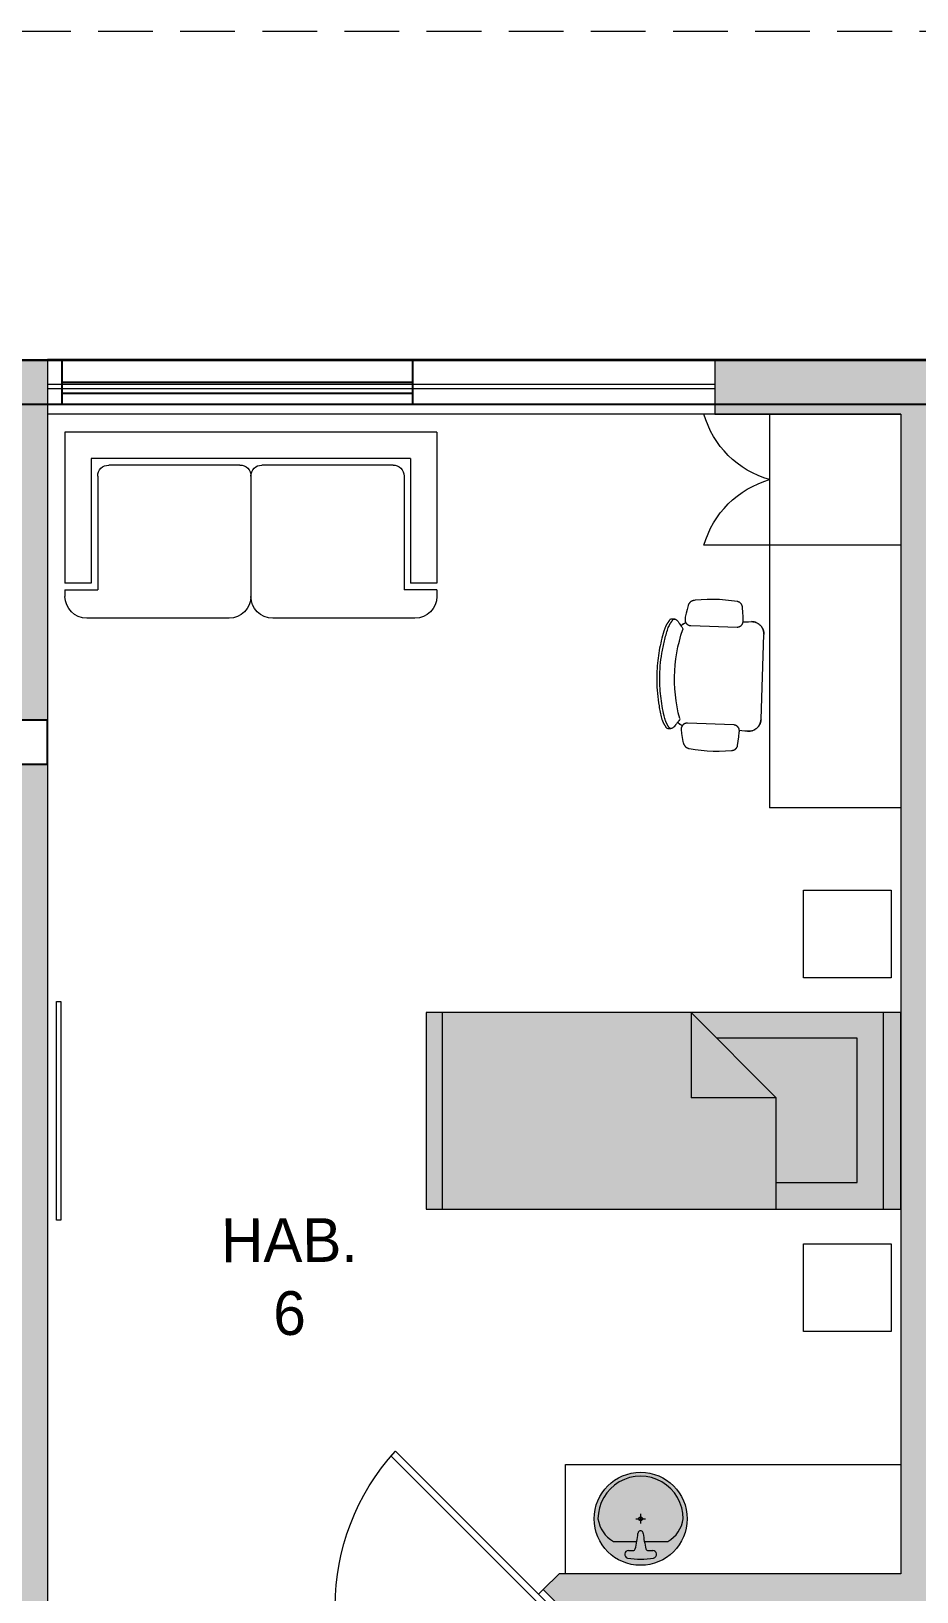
# Model space of a CAD drawing. Header units: metres. Extents: x 51 to 18146, y -212 to 18074.
# Drawn here: x 88.25 to 92.3, y 366.89 to 374.01 of the extents above; entities that cross this region are included whole.
import ezdxf

# ---------------------------------------------------------------- set-up
doc = ezdxf.new("R2010")
doc.units = ezdxf.units.M
doc.linetypes.add('DASHED2', pattern=[0.375, 0.25, -0.125])
doc.layers.get('0').update_dxf_attribs({"color": 250})
for name, color, linetype, lineweight in [('P0 - Antepecho', 250, 'Continuous', 15), ('P0 - Estructura', 250, 'Continuous', 25), ('P0 - Mobiliario', 250, 'Continuous', 9), ('P0 - Paredes', 250, 'Continuous', 20), ('P0 - Pergola', 250, 'Continuous', 18), ('P0 - Puertas', 250, 'Continuous', 13), ('P0 - Textos', 250, 'Continuous', 13), ('P0 - Ventanas', 250, 'Continuous', 15)]:
    doc.layers.add(name, color=color, linetype=linetype, lineweight=lineweight)
doc.layers.add('PA', color=7, linetype='Continuous')
doc.layers.add('VE', color=5, linetype='Continuous')
doc.layers.get('0').freeze()
doc.styles.add('CENTURY GOTHIC', font='GOTHIC.TTF')

# ---------------------------------------------------------------- blocks, each defined once
blk = doc.blocks.new('MSA2')
for p, q in [((-0.8499999999999472, -0.0300000000001295), (-0.8499999999999472, -0.7200000000001237)), ((-0.8499999999999472, -0.0300000000001295), (0.8499999999999561, -0.0299999999998701)), ((0.8499999999999561, -0.0299999999998701), (0.8499999999999596, -0.7199999999998643)), ((-0.7299999999999427, -0.1500000000001305), (0.7299999999999552, -0.1499999999998711)), ((-0.7299999999999427, -0.1500000000001305), (-0.7299999999999427, -0.7200000000001308)), ((-0.6499999999999408, -0.1800000000001281), (-0.049999999999943, -0.1800000000001316)), ((0.0500000000000549, -0.1800000000001281), (0.6500000000000528, -0.1800000000001281)), ((0.7299999999999552, -0.1499999999998711), (0.7299999999999587, -0.7199999999998679)), ((-0.6999999999999416, -0.2300000000001288), (-0.6999999999999451, -0.7500000000001319)), ((5.42e-14, -0.2300000000001323), (5.42e-14, -0.7799997975279429)), ((0.7000000000000535, -0.2300000000001288), (0.6999999999998581, -0.7500000000001319)), ((-0.8499999999999472, -0.7200000000001237), (-0.7299999999999427, -0.7200000000001308)), ((-0.8499999999999472, -0.7500000000001248), (-0.6999999999999451, -0.7500000000001319)), ((-0.8499999999999472, -0.7500000000001248), (-0.8499999999999472, -0.780000000000126)), ((0.8500000000000555, -0.7500000000001248), (0.6999999999998581, -0.7500000000001319)), ((0.7299999999999587, -0.7199999999998679), (0.8499999999999596, -0.7199999999998643)), ((0.8500000000000555, -0.7500000000001248), (0.8500000000000555, -0.780000000000126)), ((-0.7499999999999459, -0.8800000000001272), (-0.0999998320310693, -0.8800000000001272)), ((0.0999997620184319, -0.8800000000001272), (0.7499999107484472, -0.8800000000001272))]:
    blk.add_line(p, q)
for centre, radius, start, end in [((-0.6499999999999408, -0.2300000000001288), 0.05, 89.99999999999969, 179.9999999999998), ((-0.049999999999943, -0.2300000000001323), 0.05, 1.527e-13, 89.99999999999972), ((0.0500000000000549, -0.2300000000001288), 0.05, 90, 180.0000000000001), ((0.6500000000000528, -0.2300000000001288), 0.05, 3.562e-13, 90), ((-0.7499999999999459, -0.780000000000126), 0.1, 180.0000000000007, 270), ((-0.0999999999999473, -0.780000000000126), 0.1, 270.0001363534254, 0.0001160080155581), ((0.1000000000000556, -0.780000000000126), 0.1, 179.9998839919844, 269.9998636465746), ((0.7500000000000578, -0.780000000000126), 0.1, 270.0000000000001, 359.9999999999992)]:
    blk.add_arc(centre, radius, start, end)
blk = doc.blocks.new('*U190')
for points in [[(-0.2000000028223909, 0.1499999940817066), (-0.1700000027944513, 0.1499999960497846), (-0.1700000011031333, -2.4600993e-09), (-0.2000000008982423, -2.5655322e-09)], [(0.8299999974989153, 0.1499999995642128), (0.8599999970611937, 0.1499999996696457), (0.8599999986360963, 3.022407e-09), (0.8299999993066485, -8.083161e-10)], [(0.830000002790325, -0.9250000010318336), (0.8299999972968365, 0.0749999984466258), (0.7999999972688967, 0.074999998341193), (0.800000001947478, -0.9250000029999116)]]:
    blk.add_lwpolyline(points, close=True)
blk.add_arc((0.874737891734953, 0.1197378909785973), 1.045695340698735, 182.452029120191, 267.5479714204705)
blk = doc.blocks.new('CAMA01')
at = {"true_color": 0xffffff, "transparency": 33554610}
h = blk.add_hatch(color=7, dxfattribs=at)
h.dxf.hatch_style = 1
h.paths.add_polyline_path([(-2.8824434e-09, -0.0021700000017881), (0, 1.8626e-12), (0.0009000000013039, -1.1920929e-09), (0.0008999971123412, -0.0021700011976063)])
for p, q in [((0.0008999998944213, -8.02843601183e-05), (-1.066413e-10, -8.02831587122e-05)), ((0.0001219024024904, -0.0005678501427174), (0.0001219028891064, -0.000200283318758)), ((0.0001219028891064, -0.000200283318758), (0.0007819028915837, -0.0002002841942012)), ((0.0007819028915837, -0.0002002841942012), (0.0007819020384897, -0.0008404724586327)), ((1.3510794379e-06, -0.0005694204699248), (0.0005095589705743, -0.000569421146065)), ((0.0005095589705743, -0.000569421146065), (0.0005095584532246, -0.0009580084774643)), ((0.0008999987235293, -0.0009580089971423), (0.0005095589705743, -0.000569421146065)), ((0.0008999987235293, -0.0009580089971423), (0.0005095584532246, -0.0009580084774643)), ((0.0008999972106364, -0.0020961682585045), (-2.78437e-09, -0.0020961670682743))]:
    blk.add_line(p, q)
blk.add_lwpolyline([(-2.8824434e-09, -0.0021700000017881), (0, 1.8626e-12), (0.0009000000013039, -1.1920929e-09), (0.0008999971123412, -0.0021700011976063)], close=True)
blk = doc.blocks.new('-COL40-')
at = {"color": 0}
blk.add_lwpolyline([(-0.1999999999710837, 0.1999999998887603), (-0.1999999999710837, -0.200000000115196), (0.2000000000328441, -0.200000000115196), (0.2000000000328441, 0.1999999998887603)], close=True, dxfattribs=at)
blk = doc.blocks.new('*U180')
at = {"true_color": 0xffffff, "transparency": 33554648}
h = blk.add_hatch(color=7, dxfattribs=at)
h.dxf.hatch_style = 1
edge = h.paths.add_edge_path()
edge.add_arc((0, -0.2414999999999736), 0.2415, 0, 360)
for p, q in [((-0.0251743179051118, -0.2414999999999736), (0.0251743179051119, -0.2414999999999736)), ((0, -0.2163256820948618), (0, -0.2654958906946376)), ((-0.1415971398016609, -0.3589999999999236), (-0.0194043751166646, -0.3589999999999236)), ((0.019404375116892, -0.3589999999999236), (0.1415971398016609, -0.3589999999999236)), ((-0.0629496485748859, -0.4062846031793584), (-0.0393239013624225, -0.4062846031793584)), ((0, -0.4829999999999737), (0, -0.4829999999999737)), ((0.039323901365151, -0.4062846031793584), (0.0629496485751133, -0.4062846031793584))]:
    blk.add_line(p, q)
for radius in [0.2415, 0.01]:
    blk.add_circle((0, -0.2414999999999736), radius)
for centre, radius, start, end in [((0, -0.2414999999999736), 0.2215, 359.9999991805735, 180.0000010560101), ((-0.0612184111591887, -0.2184225629652019), 0.1619344182730617, 188.1931735702387, 240.240138086049), ((0.0612184111591887, -0.2184225629652019), 0.1619344182730571, 299.7598619139509, 351.8068264297613), ((-0.5623570317511623, -0.2603682471880119), 0.5518385724188483, 345.5522968870517, 353.977452873383), ((0, -0.3172270947050606), 0.0136040385439314, 355.6157637962072, 184.3842362037927), ((0.5623570317486611, -0.2603682471881257), 0.551838572416039, 186.0225471266364, 194.4477031130903), ((-0.0393239013624225, -0.3943398535229221), 0.0119447496564532, 270, 341.9046449538021), ((0.039323901365151, -0.3943398535229221), 0.0119447496564532, 198.0953550463533, 270), ((-0.062949648574886, -0.4260937162447363), 0.0198091130653746, 89.99999999983065, 256.6163226065404), ((0, -0.0637212258760087), 0.3875729818071575, 259.9649411936483, 280.0350588063517), ((0.0629496485751133, -0.4260937162447363), 0.0198091130653746, 283.3836773934596, 90.00000000000003)]:
    blk.add_arc(centre, radius, start, end)
blk = doc.blocks.new('EQ_Silla - Haworth-Zody Task1 - Silla operativa con apoyabrazos-V157-Layout Copy 1')
for p, q in [((0.3079581747192112, 0.0921738494505853), (-0.0793581747191419, 0.0921738494505875)), ((-0.1348424355650827, -0.0052449329755294), (-0.1353583258991049, 0.00684369083393)), ((0.3639583258991628, 0.0068436908339243), (0.3634424355651413, -0.0052449329755223)), ((-0.1086311546798821, -0.2437535726801241), (-0.1095237594148359, -0.0318337865780272)), ((0.3381237594148705, -0.0318337865779708), (0.3372311546799081, -0.2437535726801198)), ((-0.1358731024365228, -0.3180360660910343), (-0.1358731024365228, -0.3316857496327566)), ((0.3644731024365748, -0.331688326845399), (0.3644731024365748, -0.3180386937343387))]:
    blk.add_line(p, q)
at = {"flags": 128}
for points in [[(-0.1353583258991047, 0.0068436908339301), (-0.1359113819123139, 0.0198119512624371), (-0.1364562745090984, 0.0325887929057688)], [(0.365056274509157, 0.0325887929057683), (0.3645113819123725, 0.0198119512624365), (0.3639583258991634, 0.0068436908339292)], [(-0.2259057824548897, -0.0339270631162997), (-0.2290985714151343, -0.0614857801550134), (-0.2311867517393447, -0.0891501306642502), (-0.2321669827844545, -0.116875857584614), (-0.2320376963898896, -0.1446186056675393), (-0.2307990993863124, -0.1723339924342266), (-0.2284531732646974, -0.1999776791781552), (-0.2250036710064151, -0.2275054418975346), (-0.2243909969472571, -0.2316244073007391)], [(-0.2030415816124818, -0.0106836094461181), (-0.2041147055000873, -0.0108697968385668), (-0.2051795254931787, -0.0110987488107282), (-0.2062343381069231, -0.0113700990882817), (-0.2072774558661582, -0.011683413568676), (-0.2083072100049888, -0.0120381910155698), (-0.209321953136453, -0.0124338638607339), (-0.2103200618880125, -0.0128697991120263), (-0.2112999394985715, -0.0133452993660338), (-0.2122600183730034, -0.0138596039237884), (-0.2131987625899065, -0.0144118900077048), (-0.214114670358777, -0.0150012740778696), (-0.2150062764225875, -0.0156268132454913), (-0.2158721544018222, -0.0162875067813532), (-0.2167109190764331, -0.0169822977167305), (-0.2175212286018625, -0.0177100745343443), (-0.2183017866557187, -0.0184696729465391), (-0.21905134451164, -0.0192598777578906), (-0.2197687030369507, -0.0200794248092639), (-0.2204527146110336, -0.020927003000215), (-0.2211022849612838, -0.0218012563864419), (-0.2217163749137149, -0.0227007863490183), (-0.2222940020553939, -0.0236241538319009), (-0.2228342423061322, -0.0245698816440869), (-0.2233362313967547, -0.0255364568228245), (-0.2237991662518086, -0.0265223330540163), (-0.2242223062742774, -0.0275259331460024), (-0.224604974530393, -0.028545651552724), (-0.2249465588325723, -0.0295798569422661), (-0.2252465127188141, -0.0306268948066178), (-0.2255043563268677, -0.0316850901085477), (-0.2257196771619768, -0.0327527499613235), (-0.2258921307567439, -0.0338281663369217), (-0.2259057824548897, -0.0339270631163041)], [(-0.1373623365881645, -0.0049486939613892), (-0.1577386763790189, -0.0058132096444355), (-0.1780641458648533, -0.0074918700685434), (-0.1983062286303285, -0.0099819897351263), (-0.2030415816124818, -0.010683609446116)], [(-0.1095237594148359, -0.0318337865779687), (-0.1095590873103461, -0.0307452037547336), (-0.1096379186496258, -0.029658904420664), (-0.109760127319327, -0.0285766264229619), (-0.1099255178116617, -0.0275001011755637), (-0.1101338255371344, -0.0264310508892045), (-0.1103847172477954, -0.0253711858162947), (-0.1106777915704449, -0.0243222015148612), (-0.1110125796486866, -0.0232857761360084), (-0.1113885458930076, -0.022263567739255), (-0.1118050888376129, -0.0212572116399853), (-0.1122615421026607, -0.0202683177932689), (-0.1127571754602973, -0.0192984682183062), (-0.1132911960028721, -0.0183492144675256), (-0.1138627494114334, -0.0174220751444485), (-0.1144709213224718, -0.0165185334741922), (-0.1151147387906484, -0.0156400349307003), (-0.1157931718453511, -0.0147879849242257), (-0.1165051351384374, -0.0139637465530215), (-0.1172494896804949, -0.0131686384226626), (-0.1180250446630553, -0.0124039325365302), (-0.1188305593635831, -0.0116708522609288), (-0.1196647451303969, -0.0109705703679031), (-0.1205262674442145, -0.0103042071591043), (-0.1214137480531253, -0.0096728286735101), (-0.1223257671774634, -0.0090774449820177), (-0.1232608657811865, -0.0085190085715197), (-0.1242175479060003, -0.0079984128211503), (-0.1251942830645992, -0.0075164905730539), (-0.1261895086890887, -0.0070740128000239), (-0.1272016326307547, -0.0066716873721056), (-0.1282290357072089, -0.0063101579241556), (-0.1292700742927113, -0.0059900028261697), (-0.1303230829475796, -0.0057117342580201), (-0.1313863770826048, -0.005475797390033), (-0.1324582556539965, -0.0052825696708861), (-0.1335370038846878, -0.0051323602237092), (-0.134620896007637, -0.0050254093515644), (-0.1357081980266702, -0.0049618881530305), (-0.1367971704905018, -0.004941898248489), (-0.1373623365881645, -0.0049486939613892)], [(0.3659623365881904, -0.0049486939613914), (0.3648731838078021, -0.0049460778141358), (0.3637847976154853, -0.004987018254039), (0.3626989191969669, -0.005071449785128), (0.3616172857260727, -0.0051992373349601), (0.3605416275856133, -0.0053701764707109), (0.3594736655991776, -0.0055839937262419), (0.3584151082780946, -0.0058403470395459), (0.3573676490882852, -0.0061388263000106), (0.3563329637409899, -0.0064789540044937), (0.3553127075120656, -0.0068601860212201), (0.3543085125938127, -0.0072819124602927), (0.3533219854838964, -0.0077434586493685), (0.3523547044152356, -0.0082440862129998), (0.3514082168312066, -0.0087829942538932), (0.3504840369100362, -0.0093593206341293), (0.3495836431424448, -0.0099721433544521), (0.3487084759664051, -0.0106204820292336), (0.3478599354626877, -0.0113032994548983), (0.3470393791150767, -0.0120195032692313), (0.3462481196387094, -0.0127679476989044), (0.3454874228799383, -0.0135474353924911), (0.3447585057913172, -0.0143567193359696), (0.3440625344846842, -0.0151945048476589), (0.3434006223656677, -0.0160594516494659), (0.342773828352465, -0.0169501760110126), (0.3421831551817704, -0.0178652529633367), (0.3416295478046677, -0.0188032185785221), (0.3411138918748615, -0.0197625723116761), (0.340637012331836, -0.0207417794014595), (0.3401996720811347, -0.0217392733254384), (0.3398025707738567, -0.0227534583061066), (0.3394463436873875, -0.0237827118638474), (0.339131560709081, -0.0248253874125268), (0.3388587254245371, -0.0258798168936974), (0.3386282743120266, -0.0269443134451216), (0.3384405760441544, -0.0280171740993969), (0.3382959308981218, -0.0290966825083422), (0.3381945702752966, -0.0301811116887841), (0.338136656331064, -0.0312687267853699), (0.3381237594148705, -0.0318337865779708)], [(0.4316415816125078, -0.0106836094461181), (0.4114237683748084, -0.008003564945704), (0.3911149540360872, -0.0061341610851239), (0.3707476283669665, -0.0050783885117593), (0.3659623365881904, -0.0049486939613914)], [(0.4545057824549243, -0.0339270631163019), (0.4543372727566161, -0.0328510217115055), (0.4541258676687744, -0.0317825796157044), (0.4538719053944187, -0.0307234461083226), (0.4535757922190153, -0.0296753155770392), (0.4532380018604885, -0.0286398648071169), (0.452859074711343, -0.027618750298897), (0.4524396169741899, -0.0266136056177707), (0.4519802996919309, -0.0256260387808067), (0.4514818576742295, -0.0246576296842768), (0.4509450883219854, -0.0237099275761556), (0.4503708503516564, -0.022784448577641), (0.4497600624215067, -0.0218826732577137), (0.4491137016619228, -0.0210060442645106), (0.4484328021122387, -0.0201559640174228), (0.4477184530664777, -0.0193337924634995), (0.4469717973307345, -0.0185408449018479), (0.4461940293949053, -0.0177783898793981), (0.4453863935217819, -0.017047647161553), (0.4445501817564482, -0.0163497857807756), (0.443686731859372, -0.0156859221663969), (0.4427974251661927, -0.0150571183585982), (0.4418836843778915, -0.0144643803093122), (0.4409469712848398, -0.0139086562729976), (0.4399887844281344, -0.0133908352895473), (0.4390106567023638, -0.0129117457620805), (0.438014152903227, -0.0124721541316412), (0.4370008672242201, -0.0120727636510527), (0.4359724207062869, -0.011714213259899), (0.4349304586444543, -0.0113970765623171), (0.4338766479557564, -0.011121860909363), (0.4328126745124866, -0.0108890065873766), (0.4317402404451839, -0.0106988861135979), (0.4316415816125078, -0.0106836094461181)], [(0.4529909969472917, -0.2316244073007391), (0.4566057039634906, -0.2041178502760709), (0.4591175506984393, -0.1764887458362824), (0.4605225187331963, -0.1487812946545938), (0.4608183604186155, -0.1210398227422797), (0.4600046024711065, -0.093308710536543), (0.4580825467298099, -0.0656323219012465), (0.4550552680738797, -0.0380549331542383), (0.4545057824549243, -0.0339270631163019)], [(-0.2243909969472571, -0.2316244073007391), (-0.2241628828186982, -0.2329480334900994), (-0.2238820202270957, -0.2342614787875673), (-0.2235488584926584, -0.2355626419608503), (-0.2231639306031157, -0.2368494414264444), (-0.2227278523609645, -0.2381198185797041), (-0.2222413213983628, -0.2393717410881813), (-0.2217051160610755, -0.2406032061429317), (-0.2211200941632546, -0.2418122436625586), (-0.2204871916151352, -0.2429969194449534), (-0.2198074209257764, -0.2441553382615741), (-0.2190818695832824, -0.2452856468894291), (-0.2183116983150258, -0.2463860370758403), (-0.2174981392307288, -0.2474547484312462), (-0.2166424938513942, -0.248490071245452), (-0.2157461310270817, -0.249490349222817), (-0.2148104847471083, -0.2504539821319509), (-0.2138370518459289, -0.2513794283657758), (-0.212827389608519, -0.252265207407726), (-0.2117831132790869, -0.2531099022002948), (-0.2107058934769891, -0.2539121614120035), (-0.2095974535241188, -0.254670701599259), (-0.2084595666879351, -0.2553843092595656), (-0.2072940533446453, -0.2560518427729016), (-0.206102778066977, -0.2566722342280403), (-0.2048876466412342, -0.2572444911310017), (-0.203650603018498, -0.2577676979928073), (-0.2023936262046666, -0.2582410177941049), (-0.2011187270945072, -0.2586636933241708), (-0.1998279452546224, -0.259035048392322), (-0.1997320632002284, -0.259060417120922)], [(-0.1997320632002284, -0.259060417120922), (-0.1820200502348526, -0.2633419205167265), (-0.1641509905205514, -0.2669117075609025), (-0.1461534707410165, -0.2697640673556791), (-0.1391678896288675, -0.2706734188888888)], [(-0.1391678896288675, -0.2706734188888888), (-0.138084363155193, -0.2707840127589272), (-0.1369972808118873, -0.2708511886634137), (-0.1359083816988242, -0.2708748391352249), (-0.1348194078222842, -0.2708549263386543), (-0.1337321013081743, -0.2707914821299289), (-0.1326482016149616, -0.2706846080062496), (-0.1315694427509482, -0.2705344749434047), (-0.1304975505001813, -0.2703413231222828), (-0.12943423966161, -0.2701054615445896), (-0.1283812113057503, -0.2698272675385319), (-0.1273401500533352, -0.269507186155175), (-0.1263127213802844, -0.2691457294564522), (-0.1253005689533135, -0.2687434756959767), (-0.1243053120003777, -0.2683010683939536), (-0.1233285427202891, -0.267819215307695), (-0.1223718237355444, -0.2672986872993448), (-0.1214366855924268, -0.266740317102674), (-0.1205246243124612, -0.2661449979908931), (-0.1196370989991569, -0.2655136823475805), (-0.118775529503675, -0.2648473801430911), (-0.1179412941534148, -0.2641471573188192), (-0.1171357275469853, -0.2634141340819032), (-0.1163601184191019, -0.2626494831131629), (-0.115615707578921, -0.2618544276910216), (-0.1149036859249793, -0.2610302397345612), (-0.1142251925400497, -0.2601782377686855), (-0.1135813128687973, -0.2592997848147942), (-0.1129730769813451, -0.2583962862102264), (-0.1124014579253589, -0.2574691873599969), (-0.1118673701693946, -0.2565199714245132), (-0.1113716681399284, -0.2555501569467706), (-0.1109151448544657, -0.2545612954230576), (-0.1104985306528718, -0.2535549688208612), (-0.1101224920289928, -0.2525327870480789), (-0.10978763056443, -0.2514963853774908), (-0.1094944819660702, -0.2504474218306851), (-0.109243515209148, -0.2493875745255609), (-0.1090351317869315, -0.2483185389917287), (-0.1088696650684436, -0.2472420254579858), (-0.1087473797651453, -0.2461597561163532), (-0.1086684715074224, -0.2450734623668914), (-0.1086330665316714, -0.2439848820478776), (-0.1086311546798734, -0.2437535726801068)], [(0.3180339258551021, -0.2790479169573947), (0.2915353869987303, -0.2866681727421991), (0.264753315191917, -0.2932226742093714), (0.2377305560363472, -0.2987009355547874), (0.2105103401821298, -0.3030941927289263), (0.1831362141679493, -0.3063954174574919), (0.1556519707559357, -0.3085993284851342), (0.1281015788725522, -0.3097024000243577), (0.1005291132677119, -0.3097028673960068), (0.0729786840045694, -0.308600729852388), (0.0454943658928295, -0.3063977505784579), (0.0181201279784691, -0.3030974538711131), (-0.0091002367973795, -0.2987051195010604), (-0.0361231816577749, -0.293227774266308), (-0.0629054756555216, -0.2866741807508004), (-0.0894042728334855, -0.2790548233061256), (-0.0894339737252274, -0.279045635561457)], [(0.3372311546799081, -0.2437535726801198), (0.3372573112773313, -0.2448424144756375), (0.3373269890107104, -0.2459293393289375), (0.337440076410526, -0.2470126083921226), (0.3375963925610668, -0.248090488665779), (0.3377956873898316, -0.2491612557714013), (0.3380376420676194, -0.2502231967100319), (0.3383218695185501, -0.2512746126027222), (0.3386479150393442, -0.2523138214083147), (0.3390152570267053, -0.2533391606144177), (0.3394233078118304, -0.2543489898970247), (0.3398714146005028, -0.2553416937447018), (0.3403588605174522, -0.2563156840430643), (0.340884865753198, -0.2572694026154024), (0.3414485888115641, -0.2582013237154537), (0.3420491278559165, -0.2591099564682489), (0.3426855221518979, -0.2599938472552216), (0.3433567536043881, -0.2608515820396724), (0.3440617483862405, -0.2616817886289058), (0.3447993786562031, -0.262483138869491), (0.3455684643632004, -0.2632543507719782), (0.3463677751341602, -0.2639941905618516), (0.3471960322423637, -0.2647014746532629), (0.3480519106531192, -0.265375071542554), (0.3489340411435489, -0.2660139036183842), (0.349841012493038, -0.2666169488857135), (0.3507713737409175, -0.2671832426007649), (0.3517236365076464, -0.2677118788143875), (0.352696277375941, -0.2682020118214066), (0.3536877403279017, -0.2686528575135758), (0.3546964392342994, -0.2690636946339568), (0.3557207603920622, -0.2694338659308034), (0.3567590651058482, -0.2697627792090036), (0.3578096923096145, -0.2700499082774717), (0.3588709612239562, -0.2702947937909601), (0.3599411740449951, -0.2704970439848763), (0.3610186186605226, -0.2706563353020565), (0.3621015713889862, -0.2707724129103762), (0.3631882997370499, -0.2708450911104243), (0.3642770651711794, -0.2708742536325827), (0.3653661258989389, -0.2708598538230393), (0.3664537396554679, -0.2708019147184149), (0.3675381664907901, -0.2707005290089174), (0.3677678896289022, -0.2706734188888888)], [(0.3677678896288936, -0.2706734188888867), (0.3858073614905924, -0.2680996804474562), (0.4037294816122606, -0.2648066142534339), (0.4215055784249018, -0.2607994885102467), (0.4283320632002545, -0.2590604171209198)], [(0.4283320632002545, -0.2590604171209198), (0.4296239362141156, -0.258692876020003), (0.4309000781434492, -0.2582739677710921), (0.4321584474333874, -0.257804362538013), (0.4333970309615147, -0.257284811588972), (0.4346138472584016, -0.2567161460946457), (0.4358069496775372, -0.256099275798521), (0.436974429509587, -0.2554351875614793), (0.4381144190358515, -0.2547249437830337), (0.4392250945162705, -0.2539696807017244), (0.4403046791070125, -0.2531706065773612), (0.4413514457030364, -0.2523289997580819), (0.4423637197010831, -0.2514462066352757), (0.4433398816786968, -0.2505236394896039), (0.4442783699849464, -0.2495627742317047), (0.4451776832387474, -0.2485651480410222), (0.446036382730738, -0.2475323569066372), (0.4468530947249013, -0.2464660530740486), (0.4476265126562744, -0.2453679424019225), (0.4483553992211581, -0.2442397816330897), (0.4490385883565301, -0.2430833755841091), (0.4496749871055124, -0.2419005742579801), (0.4502635773658725, -0.2406932698845023), (0.4508034175187425, -0.2394633938931351), (0.4512936439350432, -0.2382129138230975), (0.4517334723570924, -0.2369438301757484), (0.4521221991532235, -0.2356581732142048), (0.4524592024434995, -0.2343579997153386), (0.4527439430945475, -0.2330453896793981), (0.4529759655820493, -0.2317224430024375), (0.4529909969472917, -0.2316244073007391)]]:
    blk.add_lwpolyline(points, dxfattribs=at)
for centre, major_axis, ratio, start_param, end_param in [((-0.0347523265836348, -0.2038370660846777), (0.2390804884998245, 0), 0.2923717047227383, 4.322964098592838, 4.347116558305048), ((0.263352326583653, -0.2038370660846777), (0.2390804884998248, 0), 0.2923717047227375, 5.077661402464497, 5.101813862176602)]:
    blk.add_ellipse(centre, major_axis=major_axis, ratio=ratio, start_param=start_param, end_param=end_param)
for points, knots in [([(-0.1314380760497149, 0.0585569405649997), (-0.1297150664134181, 0.0622049993486029), (-0.1268267779686376, 0.0672396324690435), (-0.1228101934131865, 0.072233395030301), (-0.1203669322204662, 0.0748442378107491), (-0.1185018842746867, 0.0766909481448618), (-0.1165902236666237, 0.0784190854458624), (-0.1139540500915292, 0.0805604901037947), (-0.1112614310052826, 0.0824861091285717), (-0.1085274334031657, 0.0841947354003728), (-0.106433286324765, 0.0853610641548807), (-0.1043340738447774, 0.0864264847716688), (-0.1015707032626833, 0.0877225107419734), (-0.0981770538230757, 0.0890945775587135), (-0.0954845473331059, 0.0898998263396851), (-0.0941474130462302, 0.0902271186446056)], [-1, -1, -1, -1, -0.8, -0.7000000000000001, -0.6500000000000002, -0.6000000000000001, -0.55, -0.5, -0.4, -0.35, -0.3, -0.25, -0.2, -0.1, 0, 0, 0, 0]), ([(-0.0912548920958012, 0.0909218871233229), (-0.0915450652540238, 0.0908802870929717), (-0.0919957326131124, 0.0907874257727281), (-0.0925483211512657, 0.0906469955357859), (-0.0928719213143915, 0.0905603888061155), (-0.0931180570100462, 0.0904925975232822), (-0.0933696003785661, 0.0904237960916198), (-0.093713264971736, 0.0903324866181086), (-0.0941542438341353, 0.0902182535196321), (-0.0946028172485875, 0.0901013558814184), (-0.0949617143853118, 0.0900034539976073), (-0.0952291737335568, 0.0899263443002192), (-0.0954960644965827, 0.0898466640849928), (-0.095853985948821, 0.0897398030563044), (-0.0963032750667688, 0.0896033765113959), (-0.0968444538122919, 0.089434531879339), (-0.0975653447057774, 0.0891980675816562), (-0.0984682183169726, 0.0888876764882781), (-0.0999137331434023, 0.0883592448499803), (-0.1017166160443157, 0.0876362108280078), (-0.1035040749845878, 0.0868323832204166), (-0.1049187213883338, 0.0861447211224973), (-0.1059668726287512, 0.0856057065682478), (-0.1068296396914773, 0.0851411672947812), (-0.1075111285436064, 0.0847630670407482), (-0.1079293252131913, 0.0845206704445937), (-0.1082606756683073, 0.0843251844328052), (-0.1085921363216849, 0.0841310812998083), (-0.1090030348957417, 0.0838886158620501), (-0.109485070949114, 0.0835962146224568), (-0.109947995136831, 0.0832999867258977), (-0.1103908516763099, 0.0830040426541177), (-0.110961806556296, 0.0826213360339343), (-0.1113660269212711, 0.0823542513260005), (-0.1116250685030013, 0.0821934378051991)], [-1, -1, -1, -1, -0.95, -0.925, -0.9125, -0.9, -0.8875, -0.875, -0.85, -0.825, -0.8125, -0.8, -0.7875000000000001, -0.775, -0.75, -0.725, -0.7, -0.65, -0.6, -0.5, -0.4, -0.35, -0.3, -0.25, -0.225, -0.2, -0.1875, -0.175, -0.15, -0.125, -0.1, -0.075, -0.05, 0, 0, 0, 0]), ([(0.3402250685030618, 0.0821934378051991), (0.3399660269213316, 0.0823542513260005), (0.3395618075732008, 0.0826213369436711), (0.33899084998163, 0.0830040411378895), (0.3385480015769064, 0.0832999924875646), (0.3380850468838576, 0.0835961930920169), (0.3376031247170578, 0.0838886962221422), (0.3371096213872324, 0.0841792744774303), (0.3366126457873563, 0.0844719137578753), (0.3361111689852555, 0.0847630797735141), (0.3356001688980332, 0.0850468686676951), (0.3350838644510113, 0.0853260645257113), (0.3343925663116907, 0.085696072125253), (0.3335185934590543, 0.086144545333104), (0.3321041489130438, 0.0868324848063964), (0.3303165903355381, 0.0876361755011523), (0.3285137363415899, 0.0883592492445658), (0.327068217702178, 0.0888876756433947), (0.3261653447821551, 0.0891980676865211), (0.3254444537979598, 0.0894345318595585), (0.3249032750707748, 0.0896033765168135), (0.324453985948395, 0.0897398030556319), (0.3240960644967383, 0.0898466640851193), (0.3238291737335958, 0.0899263443001852), (0.3235617143853818, 0.090003453997616), (0.3232028172486476, 0.0901013558814132), (0.3227542438341999, 0.0902182535196337), (0.3223132649717997, 0.0903324866181083), (0.32196960037863, 0.0904237960916197), (0.3217180570101101, 0.0904925975232821), (0.3214719213144551, 0.0905603888061154), (0.3211483211513297, 0.0906469955357859), (0.3205957326131762, 0.0907874257727281), (0.320145065254088, 0.0908802870929716), (0.3198548920958655, 0.090921887123323)], [-1, -1, -1, -1, -0.95, -0.925, -0.9, -0.875, -0.85, -0.825, -0.8, -0.775, -0.75, -0.725, -0.7, -0.65, -0.6, -0.5, -0.4, -0.35, -0.3, -0.275, -0.25, -0.225, -0.2125, -0.2, -0.1875, -0.175, -0.15, -0.125, -0.1125, -0.1, -0.0875, -0.075, -0.05, 0, 0, 0, 0]), ([(0.3227474130462934, 0.0902271186446056), (0.3240845473331688, 0.0898998263396851), (0.3267770478724963, 0.0890945751015192), (0.3301707196270103, 0.0877225174992574), (0.3329340455792904, 0.0864264730999959), (0.3350333941802102, 0.0853611086915262), (0.3371270302472412, 0.0841945689254619), (0.3391794363733747, 0.0829138870595185), (0.3412021246302125, 0.0815209806391065), (0.3432145982531228, 0.0800257603019773), (0.3451898205139021, 0.0784189189722743), (0.3471019921181163, 0.0766909926765461), (0.3489669039998317, 0.0748442261575976), (0.3514102095393579, 0.0722334016892441), (0.3554267658741137, 0.0672396274748355), (0.3583150664134776, 0.0622049993486028), (0.3600380760497742, 0.0585569405649997)], [-1, -1, -1, -1, -0.9, -0.8, -0.75, -0.7, -0.65, -0.6, -0.55, -0.5, -0.45, -0.4, -0.35, -0.3, -0.2, 0, 0, 0, 0]), ([(-0.1321916451116984, 0.0568125370264888), (-0.1329325412387867, 0.0550153412506641), (-0.1337976136406429, 0.0524626544181907), (-0.1345885741090656, 0.0498449734717892), (-0.1347818098146319, 0.0491391363902812)], [-0.4, -0.4, -0.4, -0.4, -0.3, -0.2637270941814748, -0.2637270941814748, -0.2637270941814748, -0.2637270941814748]), ([(0.3633500437148493, 0.0491204072770976), (0.3631675369587037, 0.0498319723106151), (0.3625647839866263, 0.0519938256115156), (0.3616846880836481, 0.0545548180593154), (0.3609745209703981, 0.056363588224411), (0.3607919793008476, 0.0568120722252804)], [-0.7362729058178431, -0.7362729058178431, -0.7362729058178431, -0.7362729058178431, -0.7, -0.625, -0.6, -0.6, -0.6, -0.6]), ([(0.365056274509157, 0.0325887929057699), (0.3651485838705521, 0.0359120853151212), (0.3649565400764512, 0.0402067050411395), (0.364354048057217, 0.0442993238559526), (0.3641750627479618, 0.0453106595850098)], [-1, -1, -1, -1, -0.85, -0.8, -0.8, -0.8, -0.8]), ([(-0.1074918230792057, -0.2888121454244476), (-0.1121228672009224, -0.2838407900334862), (-0.1170496171537303, -0.2761411101364257), (-0.1207642644605192, -0.2676251329153607), (-0.1215032036702093, -0.265420628539105)], [-0.615205812332493, -0.615205812332493, -0.615205812332493, -0.615205812332493, -0.3333333333333333, -0.2383083685885172, -0.2383083685885172, -0.2383083685885172, -0.2383083685885172]), ([(0.3182968984863848, -0.2789838552986206), (0.3195734718198324, -0.2787313475865032), (0.3231140776195827, -0.279733789260372), (0.3314172477224516, -0.2850158214006022), (0.3382952314330134, -0.2903875713721492), (0.3421363161204112, -0.293591444593777)], [0.5555555555555556, 0.5555555555555556, 0.5555555555555556, 0.5555555555555556, 0.7222222222222223, 0.861111111111111, 1, 1, 1, 1]), ([(0.3499498264599861, -0.2653854354134375), (0.3492225466266153, -0.2675926150886794), (0.3458838400052281, -0.2762225328453685), (0.3405781386974866, -0.2836485189764659), (0.3360251494315221, -0.2887257886244559)], [-0.7616916314111954, -0.7616916314111954, -0.7616916314111954, -0.7616916314111954, -0.6666666666666666, -0.3847676228222946, -0.3847676228222946, -0.3847676228222946, -0.3847676228222946]), ([(-0.1337786907094627, -0.3249020827640658), (-0.135906091699721, -0.3214693965513963), (-0.1371751026193961, -0.3126456559319503), (-0.12829460167852, -0.3034425634114581), (-0.1194608401669618, -0.2978855819632817)], [0, 0, 0, 0, 0.4, 1, 1, 1, 1]), ([(-0.1358730539699896, -0.3316857933774743), (-0.1358730716698342, -0.3322311745893991), (-0.1357071444796072, -0.3345162848192777), (-0.134842403328534, -0.3367613858057219), (-0.1337786907094627, -0.3384520484646375)], [0.737607479234478, 0.737607479234478, 0.737607479234478, 0.737607479234478, 0.8, 1, 1, 1, 1]), ([(-0.1310647324885156, -0.3407727578257767), (-0.1304087486750281, -0.3412433366769766), (-0.1292752412818839, -0.3420185975739311), (-0.1274996982783947, -0.3431947111588242), (-0.1260434887665344, -0.3441407182446821), (-0.1244773714650745, -0.3451798244168842), (-0.1228103598290906, -0.3463057042579011), (-0.12104375760466, -0.3474801192347597), (-0.1191735807349251, -0.3486561708132653), (-0.117213702178536, -0.3498535135795542), (-0.1151780480097815, -0.3510957603182133), (-0.1130603703682172, -0.3523419958102755), (-0.1108523265255993, -0.353552876929276), (-0.1085649294256907, -0.354747300182296), (-0.1062142841248763, -0.3559457282642105), (-0.1037947649462705, -0.3571082414529676), (-0.1004719852581668, -0.3585650497501463), (-0.0961567873518932, -0.3602179920740933), (-0.0925911590540601, -0.3614058330218435), (-0.0907912950076257, -0.3619623952951482)], [0, 0, 0, 0, 0.1, 0.15, 0.2, 0.25, 0.3, 0.35, 0.4, 0.45, 0.5, 0.55, 0.6, 0.65, 0.7, 0.75, 0.8, 0.9, 1, 1, 1, 1]), ([(-0.0907912950076256, -0.3474618679703779), (-0.0942680523817027, -0.3463876329080688), (-0.0994059711727877, -0.3446195130800963), (-0.105002942434549, -0.3421704771320599), (-0.1080724663198226, -0.3406959494216788), (-0.1103165403508348, -0.3395944114159666), (-0.112487871594749, -0.3384773580103986), (-0.1145768656384439, -0.3373305232248826), (-0.116589148939889, -0.3361863993807774), (-0.1185290146536919, -0.3350793053819868), (-0.1203841288227367, -0.3339894955007812), (-0.1221426327260924, -0.3329006803171306), (-0.1238073739446585, -0.3318514045104572), (-0.1259009238617184, -0.330550455883545), (-0.1282577513416973, -0.3291013552903756), (-0.1298150520158429, -0.3280865780225927), (-0.1305025374767579, -0.3276190141623122)], [0, 0, 0, 0, 0.2, 0.3, 0.35, 0.4, 0.45, 0.5, 0.55, 0.6, 0.65, 0.7, 0.75, 0.8, 0.9, 1, 1, 1, 1]), ([(0.319391228184764, -0.347464045243886), (0.3046021359036028, -0.3518158320251878), (0.274813466431913, -0.3595672499036816), (0.2142851778767307, -0.3712957419931038), (0.1297869535541905, -0.3794257330630491), (0.0410397077518383, -0.3751645170797891), (-0.034978108881693, -0.3623010580254756), (-0.0723010258359775, -0.3529027835194002), (-0.0907912950076254, -0.3474618679703778)], [0, 0, 0, 0, 0.1111111111111111, 0.2222222222222222, 0.4444444444444445, 0.7222222222222223, 0.861111111111111, 1, 1, 1, 1]), ([(0.3591026039593567, -0.3276215275543771), (0.358415124038431, -0.3280890818918089), (0.3568578321379268, -0.3291038401627929), (0.3545010096957226, -0.3305529170153902), (0.3524074601277312, -0.3318538468633681), (0.3507427173372466, -0.3329031087064918), (0.3489842101681901, -0.3339919098468778), (0.3471290912072114, -0.3350817053135703), (0.3451892191928324, -0.3361887848139922), (0.3431769280829451, -0.3373328941587834), (0.3410879248834381, -0.3384797139909614), (0.3389165833208611, -0.3395967514769669), (0.3366724977681628, -0.3406982728571726), (0.3336029569863288, -0.342172777849338), (0.3280059535284554, -0.3446217701127088), (0.3228680050531276, -0.3463898439289129), (0.3193912281848114, -0.3474640452438859)], [0, 0, 0, 0, 0.1, 0.2, 0.25, 0.3, 0.35, 0.4, 0.45, 0.5, 0.55, 0.6, 0.65, 0.7, 0.8, 1, 1, 1, 1]), ([(0.3193912281848115, -0.3619645484427746), (0.3211911022133266, -0.3614080032692449), (0.324756750598788, -0.3602201945452039), (0.3290719727494483, -0.3585672878946667), (0.3323947708842752, -0.3571105047724024), (0.3348143033010936, -0.3559480087338251), (0.3371649609487108, -0.3547495966839004), (0.3394523692241416, -0.3535551890410984), (0.341660422997068, -0.3523443228106467), (0.3437781093425053, -0.3510981011275139), (0.3458137708196531, -0.3498558677597539), (0.347773655130867, -0.3486585384730316), (0.3496438361994114, -0.3474825004094836), (0.3514104410492671, -0.3463080986228044), (0.3530774535697003, -0.345182231972177), (0.3546435698797479, -0.3441431391823167), (0.3560997764943522, -0.3431971457103204), (0.3578753132017569, -0.3420210503707064), (0.3590088131247518, -0.3412458033233909), (0.3596647907910966, -0.3407752337721938)], [0, 0, 0, 0, 0.1, 0.2, 0.25, 0.3, 0.35, 0.4, 0.45, 0.5, 0.55, 0.6, 0.65, 0.7, 0.75, 0.8, 0.85, 0.9, 1, 1, 1, 1]), ([(-0.0907912950076187, -0.3619623952951483), (-0.0759905701880261, -0.3662689688468676), (-0.046184825658495, -0.3739403087487274), (0.0143454856175163, -0.3855499629885253), (0.0988256973377897, -0.3936022397803471), (0.1875433485958242, -0.3893816570356043), (0.2635619898034067, -0.3766452575738768), (0.3008943567924756, -0.3673465649347187), (0.319391228184764, -0.3619645484427746)], [0, 0, 0, 0, 0.1111111111111111, 0.2222222222222222, 0.4444444444444445, 0.7222222222222223, 0.861111111111111, 1, 1, 1, 1])]:
    blk.add_open_spline(points, degree=3, knots=knots)
for points in [[(-0.1199265273590627, 0.0752771879964171), (-0.1209118545441325, 0.0742852643253627), (-0.1218620075771386, 0.0732527835221867), (-0.1227769151950361, 0.0721812472272598)], [(-0.1116250685030013, 0.0821934378051993), (-0.1125721355134791, 0.0815414432195215), (-0.1134958227074884, 0.0808663443964892), (-0.1143964852061841, 0.0801671687235833)], [(-0.0941474130462303, 0.0902271186446056), (-0.0925234668989875, 0.0906611469063517), (-0.0892625394520366, 0.0913833347353718), (-0.0843185334859088, 0.0920302827009218), (-0.0810144716546324, 0.0921738494506121), (-0.0793581747191456, 0.0921738494506121)], [(-0.0833383878014822, 0.0920350799567064), (-0.0846637179480975, 0.0919425442847924), (-0.0873123375636431, 0.0916648692411203), (-0.089942936312261, 0.0912006914373595), (-0.0912548920958012, 0.0909218871233231)], [(0.3079581747192039, 0.0921738494506121), (0.3096144716546964, 0.0921738494506121), (0.3129185334859803, 0.0920302827009223), (0.3178625394520991, 0.091383334735372), (0.3211234668990504, 0.0906611469063517), (0.3227474130462934, 0.0902271186446056)], [(0.3198548920958656, 0.0909218871233231), (0.3185429363123251, 0.0912006914373595), (0.3159123375637066, 0.0916648692411205), (0.3132637179481688, 0.0919425442847929), (0.311938387801553, 0.0920350799567068)], [(0.3429967126122217, 0.0801670974351137), (0.3420959335193206, 0.0808663096586067), (0.3411721355135517, 0.0815414432195131), (0.3402250685030618, 0.0821934378051993)], [(0.3513782028245383, 0.0721837990517621), (0.3504624451626814, 0.0732542557086287), (0.3495362621773022, 0.0743121409992559), (0.3485265273591227, 0.0752771879964171)], [(-0.1364562745090983, 0.0325887929057688), (-0.1366153533177319, 0.0372094991122848), (-0.1359380657164682, 0.0461694910622288), (-0.133269887678143, 0.0545310753310691), (-0.1314380760497149, 0.0585569405649997)], [(-0.1355747358825383, 0.0453107708055402), (-0.1363042570909955, 0.0412600611186305), (-0.136579353657625, 0.0370198494515713), (-0.1364562745090983, 0.0325887929057696)], [(-0.126845154379137, 0.066821793767367), (-0.1277560807748633, 0.0654610975712508), (-0.1286231695724769, 0.0640535607740387), (-0.1294323728167443, 0.0625943896119477)], [(0.3580293330806757, 0.0625858851170294), (0.3572222827789, 0.0640481919290006), (0.3563416204609853, 0.0654425889707724), (0.3554451543791966, 0.0668217937673668)], [(0.3600380760497742, 0.0585569405649997), (0.3618698876782021, 0.0545310753310691), (0.3645380657165271, 0.0461694910622289), (0.3652153533177906, 0.0372094991122852), (0.365056274509157, 0.0325887929057693)], [(-0.1213551818269413, -0.2653646276346375), (-0.1207580552436469, -0.2671770965683204), (-0.1200770740818514, -0.2689710624395293), (-0.1193122383415549, -0.2707465327611029)], [(-0.1158178110581695, -0.2776236299166693), (-0.1150202324035379, -0.2789889593867183), (-0.1141789828348935, -0.2803292782481608), (-0.1132762237685947, -0.2816231100551406)], [(-0.1135363224763551, -0.2935889624776482), (-0.1073906268400132, -0.2884628391765297), (-0.0971488544004196, -0.2808295641170204), (-0.0913933479879398, -0.2786432686975961), (-0.0896936098344454, -0.2789803061729968)], [(0.3418762237686529, -0.2816231100551414), (0.3427735245229002, -0.2803225504098565), (0.3435609515807609, -0.2789510105888695), (0.3443078638496921, -0.2775532468787881)], [(0.3479122383416136, -0.2707465327611029), (0.3486770740819068, -0.2689710624395369), (0.3493580552436996, -0.2671770965683359), (0.3499551818269922, -0.2653646276346609)], [(-0.1305025374767579, -0.3276190141623122), (-0.1313551712131819, -0.3270838150518702), (-0.1327672461489301, -0.3260957940417204), (-0.1335510578679955, -0.3252725274530394), (-0.1337786907094622, -0.3249020827640658)], [(-0.1337786907094622, -0.3384520484646376), (-0.1335768455760833, -0.3387748843970572), (-0.1329151890378965, -0.3394845052229999), (-0.1317590577138056, -0.3403220239711499), (-0.1310647324885156, -0.3407727578257767)], [(-0.1194608401669615, -0.2978855819632816), (-0.1184198368492226, -0.2972312599936729), (-0.1163916108992341, -0.2958608347764585), (-0.1144703585430339, -0.2943668470032506), (-0.1135363224763551, -0.2935889624776482)], [(0.3421363161204112, -0.293591444593777), (0.3430703501200176, -0.2943693334760297), (0.3449915979910578, -0.2958633311186943), (0.3470198187461932, -0.2972337685176773), (0.34806081928725, -0.2978880971562483)], [(0.3480608192872509, -0.2978880971562483), (0.3510054130962477, -0.2997404522729548), (0.3561192172595029, -0.303430366758891), (0.3614149411227694, -0.3089311608900327), (0.3643021924273775, -0.3143669484894076), (0.3647605924337665, -0.3197152081690292), (0.3634423756026226, -0.3231883727090002), (0.3623786664970768, -0.3249047019979256)], [(0.3623786664970769, -0.3249047019979256), (0.362151036788545, -0.3252751353780979), (0.3613672441453771, -0.3260983730176789), (0.3599552115401088, -0.3270863524157322), (0.3591026039593567, -0.3276215275543771)], [(0.3596647907910967, -0.3407752337721938), (0.3603590925217336, -0.3403245207374879), (0.3615151857466233, -0.3394870384773118), (0.3621768246002774, -0.3387774438356073), (0.3623786664970769, -0.3384546184193729)], [(0.3623786664970768, -0.338454618419373), (0.3637742339110122, -0.3362365418889462), (0.3644727592537573, -0.3339764154670633), (0.3644730803940017, -0.3316842323589958)]]:
    blk.add_open_spline(points, degree=3)
blk = doc.blocks.new('6')
at = {"layer": 'P0 - Mobiliario'}
for p, q in [((0.4801936367880554, -0.792466296650935), (0.4810936368051916, -0.7924662966514007)), ((0.4807936367932708, -0.7924662966439501), (0.4807936368100345, -0.7942662966423669)), ((0.4801936367917806, -0.7930662966505625), (0.4807936368007213, -0.7930662966426462)), ((0.4807936368007213, -0.7930662966426462), (0.4810936368014663, -0.793066296644509)), ((0.4801936368066818, -0.7942662966586651), (0.4807936368100345, -0.7942662966423669))]:
    blk.add_line(p, q, dxfattribs=at)
for centre, start, end in [((0.4806733738891781, -0.7923460337137804), 285.9690626805058, 344.0309346001843), ((0.4806733738817276, -0.7931865595648997), 15.96906420874632, 74.03093621271763)]:
    blk.add_arc(centre, 0.0004371316651692, start, end, dxfattribs=at)
at = {"layer": 'P0 - Mobiliario', "xscale": -0.001, "yscale": 0.001, "zscale": 0.001, "rotation": 91.9857305401417}
blk.add_blockref('EQ_Silla - Haworth-Zody Task1 - Silla operativa con apoyabrazos-V157-Layout Copy 1', (0.4809141471926123, -0.7935506222900003), dxfattribs=at)

msp = doc.modelspace()

# ---------------------------------------------------------------- hatches: boundary and pattern name
at = {"layer": 'P0 - Paredes'}
h = msp.add_hatch(color=256, dxfattribs=at)
h.dxf.hatch_style = 1
h.paths.add_polyline_path([(88.32732407407462, 372.5150811910034), (86.59930718688668, 372.5150811910034), (86.59930718874932, 369.9779928056598), (87.29850477449597, 369.9779928061366), (87.29850477449597, 370.1278208598495), (86.74913524337111, 370.1278208598495), (86.74913524150848, 372.2653677672148), (88.17749602131548, 372.2653677672148), (88.17749602131548, 370.8669712208509), (88.32732407593727, 370.8669712212682)])
h = msp.add_hatch(color=256, dxfattribs=at)
h.dxf.hatch_style = 1
h.paths.add_polyline_path([(92.22285345512628, 364.3744235346317), (90.32503141194582, 364.3744235857726), (90.32503141194582, 365.2733919116259), (89.82560458678007, 365.2733919065595), (89.82560458864272, 365.9213774328828), (89.94764146134256, 366.0434143074751), (89.84170266063514, 366.1493643684388), (89.67577653217317, 365.9834382404685), (89.67577653217317, 365.1235638523698), (90.17520334802568, 365.1235638481975), (90.17520335733889, 364.374423654139), (89.64581089779735, 364.3744238146543), (89.64581092198192, 364.224595606029), (92.2228534923345, 364.2245955306888), (92.222853451401, 362.7762576072216), (94.94972404101492, 362.7762578118443), (94.94972406706214, 362.926085310638), (94.2544055106789, 362.9260872590542), (94.25440545673669, 363.6752273856401), (94.85372329580782, 363.6752257061005), (94.85372329580782, 364.7509635503292), (94.80983404561877, 364.7948527995944), (94.70388961686194, 364.6889083666205), (94.70388961686194, 364.4243662615419), (94.71998769257964, 364.4243662615419), (94.71998769444228, 364.2245955218673), (94.70388962058723, 364.2245955223442), (94.70388961872457, 363.8250540495515), (94.1045774244368, 363.8250540490747), (94.1045774244368, 362.9260858023167), (92.37268150973318, 362.9260856720805), (92.37268150973318, 365.451708072424), (93.9693415543288, 365.4517082970738), (94.06116005912423, 365.5435268018842), (94.00315050557256, 365.6015363559127), (92.37268150973318, 365.6015361270308), (92.37268150973318, 372.5150811905265), (91.37382781475785, 372.5150811905265), (91.37382781289519, 372.2653677667379), (92.22285345512628, 372.2653677672148), (92.22285345512628, 366.9701736301184), (90.66251212650538, 366.9701738496423), (90.5903766452819, 366.898038371265), (90.69632107961178, 366.7920939382911), (90.72457292938233, 366.8203457871676), (92.22285345512628, 366.8203455764651)])
h = msp.add_hatch(color=256, dxfattribs=at)
h.dxf.hatch_style = 1
h.paths.add_polyline_path([(88.32732404245436, 370.66720048213), (88.17749599155783, 370.6672004816532), (88.17749598969517, 370.1278208542466), (88.15751891995967, 370.1278208565712), (88.15751892182232, 369.9779928052425), (88.17749598969517, 369.9779928056598), (88.17749598969517, 368.2699488560558), (88.137541790694, 368.2699488569499), (88.13754178883136, 368.1201208107471), (88.17749598969517, 368.1201208107471), (88.17749598969517, 364.4243662615419), (88.32732404616475, 364.424366261065)])

# ---------------------------------------------------------------- linework, layer by layer
at = {"layer": 'P0 - Antepecho'}
for p, q in [((91.37382781475785, 372.5150811905265), (88.327324044317, 372.5150811910034)), ((91.37382781289519, 372.2653677667379), (88.327324044317, 372.2653677667379))]:
    msp.add_line(p, q, dxfattribs=at)
at = {"layer": 'P0 - Mobiliario'}
for points in [[(92.17856480181216, 369.6916450439096), (91.77902332530915, 369.6916450439096), (91.77902332530915, 370.0911865218282), (92.17856480552256, 370.0911865213513)], [(88.36727819307148, 368.58415157336), (88.36727819493413, 369.5830052683354), (88.3872552665323, 369.5830052683354), (88.3872552665323, 368.58415157336)], [(92.17856480181216, 368.0762845180631), (91.77902332530915, 368.0762845176458), (91.77902332717179, 368.4758259959817), (92.17856480367482, 368.4758259959817)]]:
    msp.add_lwpolyline(points, close=True, dxfattribs=at)
msp.add_lwpolyline([(90.69226982654631, 366.9700597892404), (90.69226885722578, 367.469486636281), (92.22285345326364, 367.4694866441488)], dxfattribs=at)
at = {"layer": 'P0 - Paredes'}
for p, q in [((86.59930715526639, 372.5150811910034), (88.327324044317, 372.5150811910034)), ((88.327324044317, 372.5150811910034), (88.32732404616475, 364.424366261065))]:
    msp.add_line(p, q, dxfattribs=at)
msp.add_lwpolyline([(92.37268150973318, 372.5150811905265), (91.37382781475785, 372.5150811905265), (91.37382781289519, 372.2653677667379), (92.22285345512628, 372.2653677672148), (92.22285345512628, 366.9701736301184), (90.66251212650538, 366.9701738496423), (90.5903766452819, 366.898038371265), (90.69632107961178, 366.7920939382911), (90.72457292938233, 366.8203457871676), (92.22285345512628, 366.8203455764651), (92.22285345512628, 364.3744235346317), (90.32503141194582, 364.3744235857726), (90.32503141194582, 365.2733919116259), (89.82560458678007, 365.2733919065595), (89.82560458864272, 365.9213774328828), (89.94764708566666, 366.0434199322462)], dxfattribs=at)
at = {"layer": 'P0 - Pergola', "linetype": 'DASHED2'}
msp.add_lwpolyline([(83.6826543752849, 374.0133632702231), (96.41803899748624, 374.0133617329598), (96.4180389956385, 370.8669725943208)], dxfattribs=at)
at = {"layer": 'P0 - Ventanas'}
for p, q in [((91.37382781289519, 372.4002130158544), (88.327324044317, 372.4002130162716)), ((91.37382781289519, 372.3802359418869), (88.327324044317, 372.3802359418869))]:
    msp.add_line(p, q, dxfattribs=at)
at = {"layer": 'PA', "color": 0}
for p, q in [((88.39436682508229, 372.5095789271405), (87.99436682482923, 372.5095789271405)), ((88.39436682483633, 372.3095789271432), (88.39436682483633, 372.5095789271426)), ((92.79436682482915, 372.5095789271426), (89.99436682482911, 372.5095789271426)), ((89.99436682483636, 372.3095789271429), (89.99436682483636, 372.5095789271426)), ((88.39436682483633, 372.3095789271405), (87.99436682482923, 372.3095789271405)), ((92.79436682482915, 372.3095789271426), (89.99436682482911, 372.3095789271426))]:
    msp.add_line(p, q, dxfattribs=at)
at = {"layer": 'VE', "color": 0}
for p, q in [((89.99436682482911, 372.5095789271426), (88.3943668248291, 372.5095789271426)), ((89.99436682482911, 372.4095789271426), (88.3943668248291, 372.4095789271426)), ((89.99436682482911, 372.3595789271425), (88.3943668248291, 372.3595789271425)), ((89.99436682482911, 372.3095789271426), (88.3943668248291, 372.3095789271426))]:
    msp.add_line(p, q, dxfattribs=at)

# ---------------------------------------------------------------- block references
at = {"layer": 'P0 - Estructura', "transparency": 33554687, "xscale": 0.4994268474869228, "yscale": 0.4994268474869228, "zscale": 0.4994268474869228}
msp.add_blockref('-COL40-', (88.22743867704273, 370.7670858507752), dxfattribs=at)
at = {"layer": 'P0 - Mobiliario'}
for name, p, xscale, yscale, zscale, rotation in [('MSA2', (89.25546782176195, 372.2118993785382), -0.9988536949837254, 0.9988536949837254, 0.9988536949837254, 359.9999999998857), ('CAMA01', (92.22285343278946, 368.6340941686034), -998.8536949837255, 998.8536949837255, 998.8536949837255, 269.9999214648871), ('*U180', (91.03474412944914, 367.4330643178225), 0.8789912515856773, 0.8789912515856773, 0.8789912515856773, 0.0001548666619437)]:
    msp.add_blockref(name, p, dxfattribs=dict(at, xscale=xscale, yscale=yscale, zscale=zscale, rotation=rotation))
at = {"layer": 'P0 - Paredes', "xscale": -998.8536949837255, "yscale": 998.8536949837255, "zscale": 998.8536949837255, "rotation": 8.47649151e-08}
msp.add_blockref('6', (571.8660407057256, 1163.823257036388), dxfattribs=at)
at = {"layer": 'P0 - Puertas', "xscale": -0.9988536949837254, "yscale": 0.9988536949837254, "zscale": 0.9988536949837254, "rotation": 225.0000007348129}
msp.add_blockref('*U190', (89.9829619039297, 366.2906236140728), dxfattribs=at)

# ---------------------------------------------------------------- texts
at = {"layer": 'P0 - Textos', "insert": (89.43073079149426, 368.5931489355564), "char_height": 0.199770738996745, "attachment_point": 2, "rotation": 0.16618649236876298, "style": 'CENTURY GOTHIC'}
msp.add_mtext_dynamic_manual_height_columns('{\\C0;HAB. 6}', width=0.0018619528952601, gutter_width=0.0029965610849512, heights=[0], dxfattribs=at)

doc.saveas('drawing.dxf')
